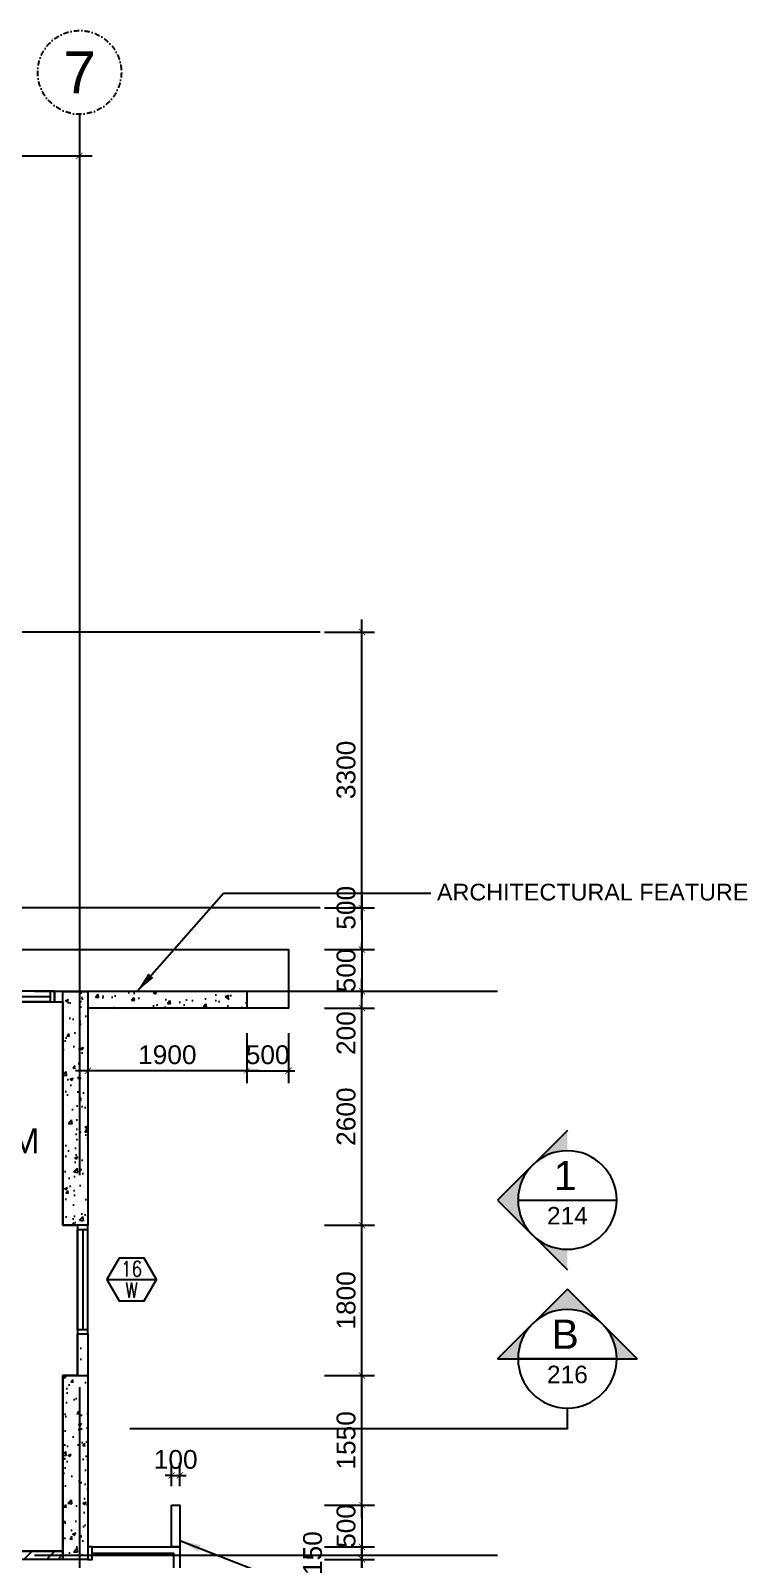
# Model space of a CAD drawing. Header units: millimetres. Extents: x 1500 to 71987, y 7230 to 49618.
# Drawn here: x 63415 to 71987, y 28650 to 46950 of the extents above; entities that cross this region are included whole.
import ezdxf
from ezdxf.enums import TextEntityAlignment as Align

# ---------------------------------------------------------------- set-up
doc = ezdxf.new("R2010")
doc.units = ezdxf.units.MM
doc.header["$MEASUREMENT"] = 0
doc.linetypes.add('CENTERX2', pattern=[101.60000000000001, 63.5, -12.7, 12.7, -12.7])
doc.linetypes.add('DASHDOT', pattern=[25.4, 12.7, -6.35, 0, -6.35])
doc.layers.get('0').update_dxf_attribs({"color": 8})
doc.layers.get('Defpoints').update_dxf_attribs({"color": 8})
for name, color, linetype in [('Architectural Features', 8, 'Continuous'), ('arrow', 8, 'Continuous'), ('DLN020__', 8, 'DASHDOT'), ('GBP Dim', 8, 'Continuous'), ('GBP Text 200', 8, 'Continuous'), ('GBP Text 250', 8, 'Continuous'), ('GBP_MARKS', 8, 'Continuous'), ('grid', 8, 'CENTERX2'), ('hatch', 8, 'Continuous'), ('RCP_text', 8, 'Continuous'), ('TEXT Ref', 8, 'Continuous'), ('WALL-NEW', 8, 'Continuous'), ('WALL-STRUCTURE', 8, 'Continuous'), ('WINDOW', 8, 'Continuous'), ('Window Mark', 8, 'Continuous'), ('zzz-room mix', 8, 'Continuous')]:
    doc.layers.add(name, color=color, linetype=linetype)
doc.styles.add('BH', font='arial.ttf')
doc.styles.add('ROMANS', font='romans.shx')
doc.styles.add('SWIS721LT450', font='swissl.ttf')
doc.dimstyles.new('200 GBP', dxfattribs={"dimscale": 1.5, "dimtxt": 150, "dimasz": 50, "dimexe": 100, "dimexo": 50, "dimgap": 50, "dimtad": 1, "dimdec": 0, "dimzin": 0, "dimdsep": 46, "dimtxsty": 'BH', "dimblk": 'ARCHTICK', "dimcen": 0.09, "dimdle": 100, "dimclrd": 9, "dimclre": 9, "dimclrt": 1, "dimadec": 0, "dimazin": 0, "dimtfac": 1, "dimtdec": 0, "dimtix": 1, "dimtmove": 2, "dimatfit": 3, "dimldrblk": 'ARCHTICK', "dimfxl": 300, "dimfxlon": 1, "dimtolj": 1, "dimtzin": 0, "dimarcsym": 0})
doc.dimstyles.get("Standard").update_dxf_attribs({"dimtxt": 0.18, "dimasz": 0.18, "dimexe": 0.18, "dimexo": 0.0625, "dimgap": 0.09, "dimtad": 0, "dimtih": 1, "dimtoh": 1, "dimdec": 4, "dimzin": 0, "dimdsep": 46, "dimtxsty": 'Standard', "dimcen": 0.09, "dimadec": 0, "dimazin": 0, "dimtfac": 1, "dimtdec": 4, "dimtofl": 0, "dimtmove": 0, "dimatfit": 3, "dimfxl": 1, "dimtolj": 1, "dimtzin": 0, "dimarcsym": 0})
pattern_1 = [(49.99999999999999, (-576161.2777115421, 762350.3022459402), (364.369337992008, -31.87817107780617), [38.1, -419.1]), (355, (-576161.2777115421, 762350.3022459402), (-70.48565195133398, 382.1132857643599), [30.48, -335.28]), (100.451, (-576130.9137115421, 762347.6457459402), (293.8850033319185, 350.2333756405837), [32.38, -356.18]), (46.18420000000001, (-576161.2777115421, 762451.9022459403), (542.1580817842598, -84.0846558654543), [57.15, -628.65]), (96.6356, (-576116.097911542, 762444.8952459401), (474.8084689324743, 494.8511117800984), [48.57, -534.27]), (351.1840000000001, (-576161.2777115421, 762451.9022459403), (474.8092116278679, 494.8502357211954), [45.72, -502.92]), (21, (-576110.477711542, 762426.5022459399), (303.2297596707666, -204.531037033525), [38.1, -419.1]), (326.0000000000001, (-576110.477711542, 762426.5022459399), (123.6040566952941, 368.3759322446385), [30.48, -335.28]), (71.4514, (-576085.2087115421, 762409.45804594), (426.8329815402489, 163.8457154321149), [32.38, -356.18]), (37.50000000000001, (-576161.2777115421, 762350.3022459402), (6.177206501183633, 169.1100777463062), [0, -331.216, 0, -340.36, 0, -336.55]), (7.499999999999999, (-576161.2777115421, 762350.3022459402), (133.6393250206115, 200.361149636239), [0, -194.056, 0, -323.596, 0, -128.27]), (327.5, (-576274.5617115421, 762350.3022459402), (271.1811903337428, -11.45748798534692), [0, -127, 0, -396.24, 0, -525.78]), (317.5, (-576325.3617115421, 762350.3022459402), (296.2583627720361, 50.85298206666603), [0, -165.1, 0, -263.144, 0, -373.38])]

# ---------------------------------------------------------------- blocks, each defined once
blk = doc.blocks.new('A$C65CE4B9A')
at = {"layer": 'DLN020__', "ltscale": 5}
blk.add_circle((-4999.999998724576, 11000.00000028425), 500, dxfattribs=at)
at = {"layer": 'grid', "ltscale": 200}
for p, q in [((-4999.999999736286, 10500.00000028425), (-5000.000001368586, -20449.99999957926)), ((-66500.00000127727, 4.07509167896225e-06), (0, 0)), ((-66500.00000190568, -6749.999995569146), (0, -6749.999999644231))]:
    blk.add_line(p, q, dxfattribs=at)
at = {"layer": 'DLN020__', "ltscale": 5, "insert": (-4999.999998724576, 11000.00000028425), "char_height": 500, "width": 746.1634643803918, "attachment_point": 5, "style": 'SWIS721LT450'}
blk.add_mtext('7', dxfattribs=at)
blk = doc.blocks.new('_ArchTick')
at = {"color": 0, "const_width": 0.1}
blk.add_lwpolyline([(0.5, 0.5), (-0.5, -0.5)], dxfattribs=at)
blk = doc.blocks.new('*D202')
at = {"layer": 'Defpoints', "color": 0, "transparency": 16777216}
for p in [(64599.99369582543, 28649.8092505934), (67378.03264688379, 28649.8092505934), (64613.81819413495, 27099.81770022358)]:
    blk.add_point(p, dxfattribs=at)
at = {"layer": 'GBP Dim', "color": 9, "lineweight": -2, "transparency": 16777216}
for p, q in [((67378.03264688379, 26949.81770022358), (67378.03264688379, 28799.8092505934)), ((66928.03264688379, 28649.8092505934), (67528.03264688379, 28649.8092505934)), ((66928.03264688379, 27099.81770022358), (67528.03264688379, 27099.81770022358))]:
    blk.add_line(p, q, dxfattribs=at)
at = {"layer": 'GBP Dim', "color": 9, "lineweight": -2, "transparency": 16777216, "xscale": 75, "yscale": 75, "zscale": 75}
for p, rotation in [((67378.03264688379, 28649.8092505934), 90), ((67378.03264688379, 27099.81770022358), 270)]:
    blk.add_blockref('_ArchTick', p, dxfattribs=dict(at, rotation=rotation))
at = {"layer": 'GBP Dim', "transparency": 16777216, "insert": (67188.15372464641, 27874.8134754085), "char_height": 225, "attachment_point": 5, "rotation": 90, "style": 'BH'}
blk.add_mtext('\\A1;1550', dxfattribs=at)
blk = doc.blocks.new('*D203')
at = {"layer": 'Defpoints', "color": 0, "transparency": 16777216}
for p in [(64599.99206114902, 30850.09654005058), (67378.03264688379, 30850.09654005058), (64599.9936958254, 29299.89848052103)]:
    blk.add_point(p, dxfattribs=at)
at = {"layer": 'GBP Dim', "color": 9, "lineweight": -2, "transparency": 16777216}
for p, q in [((67378.03264688379, 29149.89848052103), (67378.03264688379, 31000.09654005058)), ((66928.03264688379, 30850.09654005058), (67528.03264688379, 30850.09654005058)), ((66928.03264688379, 29299.89848052103), (67528.03264688379, 29299.89848052103))]:
    blk.add_line(p, q, dxfattribs=at)
at = {"layer": 'GBP Dim', "color": 9, "lineweight": -2, "transparency": 16777216, "xscale": 75, "yscale": 75, "zscale": 75}
for p, rotation in [((67378.03264688379, 30850.09654005058), 90), ((67378.03264688379, 29299.89848052103), 270)]:
    blk.add_blockref('_ArchTick', p, dxfattribs=dict(at, rotation=rotation))
at = {"layer": 'GBP Dim', "transparency": 16777216, "insert": (67188.15372464641, 30074.99751028581), "char_height": 225, "attachment_point": 5, "rotation": 90, "style": 'BH'}
blk.add_mtext('\\A1;1550', dxfattribs=at)
blk = doc.blocks.new('*D204')
at = {"layer": 'Defpoints', "color": 0, "transparency": 16777216}
for p in [(64599.99075291291, 32650.0959973936), (67378.03264688379, 32650.0959973936), (64599.99206114902, 30850.09654005058)]:
    blk.add_point(p, dxfattribs=at)
at = {"layer": 'GBP Dim', "color": 9, "lineweight": -2, "transparency": 16777216}
for p, q in [((67378.03264688379, 30700.09654005058), (67378.0326468838, 32800.0959973936)), ((66928.03264688379, 32650.0959973936), (67528.03264688379, 32650.0959973936)), ((66928.03264688379, 30850.09654005058), (67528.03264688379, 30850.09654005058))]:
    blk.add_line(p, q, dxfattribs=at)
at = {"layer": 'GBP Dim', "color": 9, "lineweight": -2, "transparency": 16777216, "xscale": 75, "yscale": 75, "zscale": 75}
for p, rotation in [((67378.03264688379, 32650.0959973936), 90), ((67378.03264688379, 30850.09654005058), 270)]:
    blk.add_blockref('_ArchTick', p, dxfattribs=dict(at, rotation=rotation))
at = {"layer": 'GBP Dim', "transparency": 16777216, "insert": (67188.15372464641, 31750.0962687221), "char_height": 225, "attachment_point": 5, "rotation": 90, "style": 'BH'}
blk.add_mtext('\\A1;1800', dxfattribs=at)
blk = doc.blocks.new('*D205')
at = {"layer": 'Defpoints', "color": 0, "transparency": 16777216}
for p in [(64600.00014636187, 35249.91326265014), (67378.0326468838, 35249.91326265014), (64599.99075291291, 32650.0959973936)]:
    blk.add_point(p, dxfattribs=at)
at = {"layer": 'GBP Dim', "color": 9, "lineweight": -2, "transparency": 16777216}
for p, q in [((67378.03264688379, 32500.0959973936), (67378.0326468838, 35399.91326265014)), ((66928.0326468838, 35249.91326265014), (67528.0326468838, 35249.91326265014)), ((66928.03264688379, 32650.0959973936), (67528.03264688379, 32650.0959973936))]:
    blk.add_line(p, q, dxfattribs=at)
at = {"layer": 'GBP Dim', "color": 9, "lineweight": -2, "transparency": 16777216, "xscale": 75, "yscale": 75, "zscale": 75}
for p, rotation in [((67378.0326468838, 35249.91326265014), 90), ((67378.03264688379, 32650.0959973936), 270)]:
    blk.add_blockref('_ArchTick', p, dxfattribs=dict(at, rotation=rotation))
at = {"layer": 'GBP Dim', "transparency": 16777216, "insert": (67188.15372464641, 33950.00463002187), "char_height": 225, "attachment_point": 5, "rotation": 90, "style": 'BH'}
blk.add_mtext('\\A1;2600', dxfattribs=at)
blk = doc.blocks.new('*D209')
at = {"layer": 'Defpoints', "color": 0, "transparency": 16777216}
for p in [(55000.00000287928, 45949.99999682477), (64000.00000287929, 45949.99999631313), (64000.00000287929, 45449.99999783433)]:
    blk.add_point(p, dxfattribs=at)
at = {"layer": 'GBP Dim', "color": 9, "lineweight": -2, "transparency": 16777216}
for p, q in [((55000.00000287928, 45874.99999682477), (55000.00000287928, 45299.99999783433)), ((64000.00000287929, 45874.99999631313), (64000.00000287929, 45299.99999783433)), ((54850.00000287928, 45449.99999783433), (64150.00000287929, 45449.99999783433))]:
    blk.add_line(p, q, dxfattribs=at)
at = {"layer": 'GBP Dim', "color": 9, "lineweight": -2, "transparency": 16777216, "xscale": 75, "yscale": 75, "zscale": 75, "rotation": 180}
blk.add_blockref('_ArchTick', (55000.00000287928, 45449.99999783433), dxfattribs=at)
at = {"layer": 'GBP Dim', "color": 9, "lineweight": -2, "transparency": 16777216, "xscale": 75, "yscale": 75, "zscale": 75}
blk.add_blockref('_ArchTick', (64000.00000287929, 45449.99999783433), dxfattribs=at)
at = {"layer": 'GBP Dim', "transparency": 16777216, "insert": (59500.00000287929, 45639.87892007171), "char_height": 225, "attachment_point": 5, "style": 'BH'}
blk.add_mtext('\\A1;9000', dxfattribs=at)
blk = doc.blocks.new('*D175')
at = {"layer": 'Defpoints', "color": 0, "transparency": 16777216}
for p in [(64099.98892158471, 35249.9128993795), (65999.98892152277, 35249.91427977383), (64099.98892158471, 34499.71541042614)]:
    blk.add_point(p, dxfattribs=at)
at = {"layer": 'GBP Dim', "color": 9, "lineweight": -2, "transparency": 16777216}
for p, q in [((64099.98892158471, 34949.71541042614), (64099.98892158471, 34349.71541042614)), ((65999.98892152277, 34949.71541042614), (65999.98892152277, 34349.71541042614)), ((66149.98892152277, 34499.71541042614), (63949.98892158471, 34499.71541042614))]:
    blk.add_line(p, q, dxfattribs=at)
at = {"layer": 'GBP Dim', "color": 9, "lineweight": -2, "transparency": 16777216, "xscale": 75, "yscale": 75, "zscale": 75, "rotation": 180}
blk.add_blockref('_ArchTick', (64099.98892158471, 34499.71541042614), dxfattribs=at)
at = {"layer": 'GBP Dim', "color": 9, "lineweight": -2, "transparency": 16777216, "xscale": 75, "yscale": 75, "zscale": 75}
blk.add_blockref('_ArchTick', (65999.98892152277, 34499.71541042614), dxfattribs=at)
at = {"layer": 'GBP Dim', "transparency": 16777216, "insert": (65049.98892155374, 34689.59433266352), "char_height": 225, "attachment_point": 5, "style": 'BH'}
blk.add_mtext('\\A1;1900', dxfattribs=at)
blk = doc.blocks.new('*D176')
at = {"layer": 'Defpoints', "color": 0, "transparency": 16777216}
for p in [(66782.95205760185, 35449.99761433469), (67378.0326468838, 35449.99761433469), (66782.95205760185, 35249.91326265014)]:
    blk.add_point(p, dxfattribs=at)
at = {"layer": 'GBP Dim', "color": 9, "lineweight": -2, "transparency": 16777216}
for p, q in [((67378.0326468838, 35099.91326265014), (67378.0326468838, 35599.99761433469)), ((66928.0326468838, 35449.99761433469), (67528.0326468838, 35449.99761433469)), ((66928.0326468838, 35249.91326265014), (67528.0326468838, 35249.91326265014))]:
    blk.add_line(p, q, dxfattribs=at)
at = {"layer": 'GBP Dim', "color": 9, "lineweight": -2, "transparency": 16777216, "xscale": 75, "yscale": 75, "zscale": 75}
for p, rotation in [((67378.0326468838, 35449.99761433469), 90), ((67378.0326468838, 35249.91326265014), 270)]:
    blk.add_blockref('_ArchTick', p, dxfattribs=dict(at, rotation=rotation))
at = {"layer": 'GBP Dim', "transparency": 16777216, "insert": (67188.15372464641, 34949.95543849235), "char_height": 225, "attachment_point": 5, "rotation": 90, "style": 'BH'}
blk.add_mtext('\\A1;200', dxfattribs=at)
blk = doc.blocks.new('*D147')
at = {"layer": 'Defpoints', "color": 0, "transparency": 16777216}
for p in [(66222.879475031, 29299.89848052103), (66222.879475031, 28799.90557949535), (67378.03264688379, 28799.90557949535)]:
    blk.add_point(p, dxfattribs=at)
at = {"layer": 'GBP Dim', "color": 9, "lineweight": -2, "transparency": 16777216}
for p, q in [((66928.03264688379, 29299.89848052103), (67528.03264688379, 29299.89848052103)), ((67378.03264688379, 29299.89848052103), (67378.03264688379, 29374.89848052103)), ((67378.03264688379, 29299.89848052103), (67378.03264688379, 28799.90557949535)), ((66928.03264688379, 28799.90557949535), (67528.03264688379, 28799.90557949535)), ((67378.03264688379, 28799.90557949535), (67378.03264688379, 28724.90557949535))]:
    blk.add_line(p, q, dxfattribs=at)
at = {"layer": 'GBP Dim', "color": 9, "lineweight": -2, "transparency": 16777216, "xscale": 75, "yscale": 75, "zscale": 75}
for p, rotation in [((67378.03264688379, 29299.89848052103), 270), ((67378.03264688379, 28799.90557949535), 90)]:
    blk.add_blockref('_ArchTick', p, dxfattribs=dict(at, rotation=rotation))
at = {"layer": 'GBP Dim', "transparency": 16777216, "insert": (67188.15372464641, 29049.9020300082), "char_height": 225, "attachment_point": 5, "rotation": 90, "style": 'BH'}
blk.add_mtext('\\A1;500', dxfattribs=at)
blk = doc.blocks.new('*D143')
at = {"layer": 'Defpoints', "color": 0, "transparency": 16777216}
for p in [(65200.00179348129, 29655.5730141591), (65100.00179732501, 29451.93888399599), (65200.00179348129, 29451.93888399599)]:
    blk.add_point(p, dxfattribs=at)
at = {"layer": 'GBP Dim', "color": 9, "lineweight": -2, "transparency": 16777216}
for p, q in [((65100.00179732501, 29655.5730141591), (65025.00179732501, 29655.5730141591)), ((65100.00179732501, 29526.93888399599), (65100.00179732501, 29805.5730141591)), ((65100.00179732501, 29655.5730141591), (65200.00179348129, 29655.5730141591)), ((65200.00179348129, 29526.93888399599), (65200.00179348129, 29805.5730141591)), ((65200.00179348129, 29655.5730141591), (65275.00179348129, 29655.5730141591))]:
    blk.add_line(p, q, dxfattribs=at)
at = {"layer": 'GBP Dim', "color": 9, "lineweight": -2, "transparency": 16777216, "xscale": 75, "yscale": 75, "zscale": 75}
blk.add_blockref('_ArchTick', (65100.00179732501, 29655.5730141591), dxfattribs=at)
at = {"layer": 'GBP Dim', "color": 9, "lineweight": -2, "transparency": 16777216, "xscale": 75, "yscale": 75, "zscale": 75, "rotation": 180}
blk.add_blockref('_ArchTick', (65200.00179348129, 29655.5730141591), dxfattribs=at)
at = {"layer": 'GBP Dim', "transparency": 16777216, "insert": (65150.00179540315, 29845.45193639649), "char_height": 225, "attachment_point": 5, "style": 'BH'}
blk.add_mtext('\\A1;100', dxfattribs=at)
blk = doc.blocks.new('*D142')
at = {"layer": 'Defpoints', "color": 0, "transparency": 16777216}
for p in [(55599.97405378199, 35949.83419616026), (55599.97405378199, 35450.18537724618), (67378.13138688444, 35450.18537724618)]:
    blk.add_point(p, dxfattribs=at)
at = {"layer": 'GBP Dim', "color": 9, "lineweight": -2, "transparency": 16777216}
for p, q in [((66928.13138688444, 35949.83419616026), (67528.13138688444, 35949.83419616026)), ((67378.13138688444, 35949.83419616026), (67378.13138688444, 36024.83419616026)), ((67378.13138688444, 35949.83419616026), (67378.13138688444, 35450.18537724618)), ((66928.13138688444, 35450.18537724618), (67528.13138688444, 35450.18537724618)), ((67378.13138688444, 35450.18537724618), (67378.13138688444, 35375.18537724618))]:
    blk.add_line(p, q, dxfattribs=at)
at = {"layer": 'GBP Dim', "color": 9, "lineweight": -2, "transparency": 16777216, "xscale": 75, "yscale": 75, "zscale": 75}
for p, rotation in [((67378.13138688444, 35949.83419616026), 270), ((67378.13138688444, 35450.18537724618), 90)]:
    blk.add_blockref('_ArchTick', p, dxfattribs=dict(at, rotation=rotation))
at = {"layer": 'GBP Dim', "transparency": 16777216, "insert": (67188.25246464706, 35700.00978670322), "char_height": 225, "attachment_point": 5, "rotation": 90, "style": 'BH'}
blk.add_mtext('\\A1;500', dxfattribs=at)
blk = doc.blocks.new('*D139')
at = {"layer": 'Defpoints', "color": 0, "transparency": 16777216}
for p in [(57044.0212380107, 39750.31358176626), (67378.13138688444, 39750.31358176626), (67378.17424176358, 36449.83419616031)]:
    blk.add_point(p, dxfattribs=at)
at = {"layer": 'GBP Dim', "color": 9, "lineweight": -2, "transparency": 16777216}
for p, q in [((67378.13138688444, 36299.83419616031), (67378.13138688444, 39900.31358176626)), ((66928.13138688444, 39750.31358176626), (67528.13138688444, 39750.31358176626)), ((67378.13138688444, 36449.83419616031), (67228.13138688444, 36449.83419616031))]:
    blk.add_line(p, q, dxfattribs=at)
at = {"layer": 'GBP Dim', "color": 9, "lineweight": -2, "transparency": 16777216, "xscale": 75, "yscale": 75, "zscale": 75}
for p, rotation in [((67378.13138688444, 39750.31358176626), 90), ((67378.13138688444, 36449.83419616031), 270)]:
    blk.add_blockref('_ArchTick', p, dxfattribs=dict(at, rotation=rotation))
at = {"layer": 'GBP Dim', "transparency": 16777216, "insert": (67188.17572522003, 38100.0738889633), "char_height": 225, "attachment_point": 5, "rotation": 90, "style": 'BH'}
blk.add_mtext('\\A1;3300', dxfattribs=at)
blk = doc.blocks.new('*D97')
at = {"layer": 'Defpoints', "color": 0, "transparency": 16777216}
for p in [(66731.39006394322, 28799.90557949535), (66731.39006394322, 28649.8092505934), (67377.98977860613, 28649.8092505934)]:
    blk.add_point(p, dxfattribs=at)
at = {"layer": 'GBP Dim', "color": 9, "lineweight": -2, "transparency": 16777216}
for p, q in [((67377.98977860613, 28949.90557949535), (67377.98977860613, 28499.8092505934)), ((66927.98977860613, 28799.90557949535), (67527.98977860613, 28799.90557949535)), ((66927.98977860613, 28649.8092505934), (67527.98977860613, 28649.8092505934))]:
    blk.add_line(p, q, dxfattribs=at)
at = {"layer": 'GBP Dim', "color": 9, "lineweight": -2, "transparency": 16777216, "xscale": 75, "yscale": 75, "zscale": 75}
for p, rotation in [((67377.98977860613, 28799.90557949535), 90), ((67377.98977860613, 28649.8092505934), 270)]:
    blk.add_blockref('_ArchTick', p, dxfattribs=dict(at, rotation=rotation))
at = {"layer": 'GBP Dim', "transparency": 16777216, "insert": (66788.11085636876, 28724.90557949535), "char_height": 225, "attachment_point": 5, "rotation": 90, "style": 'BH'}
blk.add_mtext('\\A1;150', dxfattribs=at)
blk = doc.blocks.new('*D88')
at = {"layer": 'Defpoints', "color": 0, "transparency": 16777216}
for p in [(55599.97405378199, 36449.83419616026), (55599.97405378199, 35950.18537724618), (67378.13138688444, 35950.18537724618)]:
    blk.add_point(p, dxfattribs=at)
at = {"layer": 'GBP Dim', "color": 9, "lineweight": -2, "transparency": 16777216}
for p, q in [((66928.13138688444, 36449.83419616026), (67528.13138688444, 36449.83419616026)), ((67378.13138688444, 36599.83419616026), (67378.13138688444, 35800.18537724618)), ((66928.13138688444, 35950.18537724618), (67528.13138688444, 35950.18537724618))]:
    blk.add_line(p, q, dxfattribs=at)
at = {"layer": 'GBP Dim', "color": 9, "lineweight": -2, "transparency": 16777216, "xscale": 75, "yscale": 75, "zscale": 75}
for p, rotation in [((67378.13138688444, 36449.83419616026), 90), ((67378.13138688444, 35950.18537724618), 270)]:
    blk.add_blockref('_ArchTick', p, dxfattribs=dict(at, rotation=rotation))
at = {"layer": 'GBP Dim', "transparency": 16777216, "insert": (67188.17572522003, 36450.00978670322), "char_height": 225, "attachment_point": 5, "rotation": 90, "style": 'BH'}
blk.add_mtext('\\A1;500', dxfattribs=at)
blk = doc.blocks.new('MISCWINDOWS')
blk.add_line((-4.04145188432733, 0), (4.04145188432733, 0))
blk.add_lwpolyline([(-2.020725942163722, 3.5), (-4.041451884327387, 0), (-2.020725942163722, -3.5), (2.020725942163722, -3.5), (4.04145188432733, 0), (2.020725942163722, 3.5)], close=True)
at = {"style": 'BH'}
for tag, p in [('MARK_NUMBER', (0, 1.75)), ('DWG_NUMBER', (0, -1.75))]:
    blk.add_attdef(tag, text='', height=2.5, dxfattribs=at).set_placement(p, align=Align.MIDDLE_CENTER)
blk = doc.blocks.new('*D245')
at = {"layer": 'Defpoints', "color": 0, "transparency": 16777216}
for p in [(65999.98892152277, 35249.91427977383), (66499.98892152277, 35249.9128993795), (66499.98892152277, 34499.71541042614)]:
    blk.add_point(p, dxfattribs=at)
at = {"layer": 'GBP Dim', "color": 9, "lineweight": -2, "transparency": 16777216}
for p, q in [((65999.98892152277, 34949.71541042614), (65999.98892152277, 34349.71541042614)), ((66499.98892152277, 34949.71541042614), (66499.98892152277, 34349.71541042614)), ((65999.98892152277, 34499.71541042614), (65924.98892152277, 34499.71541042614)), ((65999.98892152277, 34499.71541042614), (66499.98892152277, 34499.71541042614)), ((66499.98892152277, 34499.71541042614), (66574.98892152277, 34499.71541042614))]:
    blk.add_line(p, q, dxfattribs=at)
at = {"layer": 'GBP Dim', "color": 9, "lineweight": -2, "transparency": 16777216, "xscale": 75, "yscale": 75, "zscale": 75}
blk.add_blockref('_ArchTick', (65999.98892152277, 34499.71541042614), dxfattribs=at)
at = {"layer": 'GBP Dim', "color": 9, "lineweight": -2, "transparency": 16777216, "xscale": 75, "yscale": 75, "zscale": 75, "rotation": 180}
blk.add_blockref('_ArchTick', (66499.98892152277, 34499.71541042614), dxfattribs=at)
at = {"layer": 'GBP Dim', "transparency": 16777216, "insert": (66249.98892152277, 34689.59433266352), "char_height": 225, "attachment_point": 5, "style": 'BH'}
blk.add_mtext('\\A1;500', dxfattribs=at)

msp = doc.modelspace()

# ---------------------------------------------------------------- hatches: boundary and pattern name
at = {"layer": 'GBP_MARKS'}
h = msp.add_hatch(color=256, dxfattribs=at)
edge = h.paths.add_edge_path()
edge.add_arc((69834.19305339943, 32951.80277107703), 589.8635636727558, 450, 495.00000000001603, ccw=False)
edge.add_line((69834.19305339943, 33541.6663347499), (69834.19305339943, 33785.99582277238))
edge.add_line((69834.19305339943, 33785.99582277238), (69417.09652755152, 33368.8992969247))
edge = h.paths.add_edge_path()
edge.add_arc((69834.19305339943, 32951.80277107703), 589.8635636727558, 225.000000000008, 270, ccw=False)
edge.add_line((69417.09652755198, 32534.70624522935), (69834.19305339943, 32117.60971938167))
edge.add_line((69834.19305339943, 32117.60971938167), (69834.19305339943, 32361.93920740439))
edge = h.paths.add_edge_path()
edge.add_arc((69834.19305339943, 32951.80277107703), 589.8635636727558, 135.000000000016, 225.000000000008, ccw=False)
edge.add_line((69417.09652755152, 33368.8992969247), (69000.00000170407, 32951.80277107703))
edge.add_line((69000.00000170407, 32951.80277107703), (69417.09652755198, 32534.70624522958))
h = msp.add_hatch(color=256, dxfattribs=at)
edge = h.paths.add_edge_path(flags=16)
edge.add_line((69244.2667370332, 31052.1390102536), (70423.99386437848, 31052.13901025406))
edge.add_arc((69834.13030070538, 31052.1390102536), 589.8635636727558, 360, 540)
h.paths.add_polyline_path([(70668.32335240074, 31052.1390102536), (68999.93724901002, 31052.1390102536), (69834.13030070538, 31886.33206194942)])
at = {"layer": 'hatch'}
h = msp.add_hatch(dxfattribs=at)
h.set_pattern_fill('AR-CONC', color=256, scale=2, style=0)
h.set_pattern_definition(pattern_1)
edge = h.paths.add_edge_path()
edge.add_line((64099.98877621876, 35449.99725106498), (64099.99075298422, 32649.99725772394))
edge.add_line((64099.99075298422, 32649.99725772394), (63799.99075352904, 32649.99703976698))
edge.add_line((63799.99075352904, 32649.99703976698), (63799.98871943113, 35449.76894743368))
edge.add_line((63799.98871943113, 35449.76894743368), (64099.98871888607, 35449.76916539064))
h = msp.add_hatch(dxfattribs=at)
h.set_pattern_fill('AR-CONC', color=256, scale=60, style=0)
h.set_pattern_definition([(49.99999999999999, (323672.6430125851, -85897.08692742318), (430.3561095604521, -37.65128098955707), [45, -495]), (355, (323672.6430125851, -85897.08692742318), (-83.25080016780001, 451.3152802200071), [36, -396]), (100.4514, (323708.5060205851, -85900.22453142318), (347.1056290284129, 413.6637252365721), [38.244114, -420.6852672]), (46.18420000000001, (323672.6430125851, -85777.08692742318), (640.3446291753867, -99.31140859741085), [67.5, -742.5]), (96.6356, (323726.0050595851, -85785.36291162318), (560.797623329222, 584.470722540265), [57.3661728, -631.0278]), (351.1842, (323672.6430125851, -85777.08692742318), (560.7971670801763, 584.4711605551947), [54, -594]), (21, (323732.6430125851, -85807.08692742318), (358.144231271077, -241.5713343992033), [45, -495]), (326.0000000000001, (323732.6430125851, -85807.08692742318), (145.989199152949, 435.0900270281118), [36, -396]), (71.4514, (323762.4883523851, -85827.21789102317), (504.1335771488939, 193.5182980259714), [38.244114, -420.6852672]), (37.50000000000001, (323672.6430125851, -85897.08692742318), (7.295913190374401, 199.7363122987869), [0, -391.2, 0, -402, 0, -397.5]), (7.499999999999999, (323672.6430125851, -85897.08692742318), (157.8417224652892, 236.6470271294161), [0, -229.2, 0, -382.2, 0, -151.5]), (327.5, (323538.8430125851, -85897.08692742318), (320.2934617034455, -13.53292304062788), [0, -150, 0, -468, 0, -621]), (317.5, (323478.8430125851, -85897.08692742318), (349.9117016054317, 60.06298939939058), [0, -195, 0, -310.8, 0, -441])])
edge = h.paths.add_edge_path()
edge.add_line((64099.98877638447, 35449.76916539064), (64099.98877621876, 35449.99725106498))
edge.add_line((64099.98877621876, 35449.99725106498), (65999.98877615706, 35449.99863145826))
edge.add_line((65999.98877615706, 35449.99863145826), (65999.98892152277, 35249.91427977383))
edge.add_line((65999.98892152277, 35249.91427977383), (64099.98892158471, 35249.91289938055))
h = msp.add_hatch(dxfattribs=at)
h.set_pattern_fill('AR-CONC', color=256, scale=60, style=0)
h.set_pattern_definition([(49.99999999999999, (323672.6430125851, -85897.08692742302), (430.3561095604521, -37.65128098955707), [45, -495]), (355, (323672.6430125851, -85897.08692742302), (-83.25080016780001, 451.3152802200071), [36, -396]), (100.4514, (323708.5060205851, -85900.22453142307), (347.1056290284129, 413.6637252365721), [38.24411399999998, -420.6852671999998]), (46.18420000000001, (323672.6430125851, -85777.08692742302), (640.3446291753867, -99.31140859741085), [67.5, -742.5]), (96.6356, (323726.0050595851, -85785.36291162309), (560.797623329222, 584.470722540265), [57.3661728, -631.0278]), (351.1842, (323672.6430125851, -85777.08692742302), (560.7971670801763, 584.4711605551947), [54, -594]), (21, (323732.6430125851, -85807.08692742302), (358.144231271077, -241.5713343992033), [45, -495]), (326.0000000000001, (323732.6430125851, -85807.08692742302), (145.989199152949, 435.0900270281118), [36, -396]), (71.4514, (323762.4883523851, -85827.21789102303), (504.1335771488939, 193.5182980259714), [38.244114, -420.6852672]), (37.50000000000001, (323672.6430125851, -85897.08692742302), (7.295913190374401, 199.7363122987869), [0, -391.2, 0, -402, 0, -397.5]), (7.499999999999999, (323672.6430125851, -85897.08692742302), (157.8417224652892, 236.6470271294161), [0, -229.2, 0, -382.2, 0, -151.5]), (327.5, (323538.8430125851, -85897.08692742302), (320.2934617034455, -13.53292304062788), [0, -150, 0, -468, 0, -621]), (317.5, (323478.8430125851, -85897.08692742302), (349.9117016054317, 60.06298939939058), [0, -195, 0, -310.8, 0, -441])])
edge = h.paths.add_edge_path()
edge.add_line((63975.00000114182, 30850.09675800998), (63975.00000114182, 31349.84291758481))
edge.add_line((63975.00000114182, 31349.84291758481), (64099.99264225407, 31349.84291758481))
edge.add_line((64099.99264225407, 31349.84291758481), (64099.99264225407, 30850.09675800998))
edge.add_line((64099.99264225407, 30850.09675800998), (64098.98627915769, 30850.09675800998))
h = msp.add_hatch(dxfattribs=at)
h.set_pattern_fill('AR-CONC', color=256, scale=2, style=0)
h.set_pattern_definition(pattern_1)
edge = h.paths.add_edge_path()
edge.add_line((64098.98627915801, 30850.09675727889), (64099.98859102369, 30850.09675800707))
edge.add_line((64099.98859102369, 30850.09675800707), (64099.9936958972, 28650.00000937086))
edge.add_line((64099.9936958972, 28650.00000937086), (63799.99996544531, 28650.00000937086))
edge.add_line((63799.99996544531, 28650.00000937086), (63799.98859085908, 30850.09654005058))
edge.add_line((63799.98859085908, 30850.09654005058), (64099.98859102369, 30850.09675800707))
h = msp.add_hatch(dxfattribs=at)
h.set_pattern_fill('ANSI32', color=256, scale=30, style=0)
h.set_pattern_definition([(45, (63199.99210593666, 28649.9925494832), (-202.055762724056, 202.055762724056), []), (45, (63334.69600593651, 28649.9925494832), (-202.055762724056, 202.055762724056), [])])
h.paths.add_polyline_path([(63199.99210494271, 28749.99550574133), (63799.99367032156, 28749.98652346432), (63799.99357584797, 28649.99550541118), (63199.99210593666, 28649.99550541118)])
at = {"layer": 'RCP_text'}
h = msp.add_hatch(color=256, dxfattribs=at)
edge = h.paths.add_edge_path()
edge.add_arc((69834.19305339943, 32951.80277107703), 589.8635636727558, 450, 495.00000000001603, ccw=False)
edge.add_line((69834.19305339943, 33541.6663347499), (69834.19305339943, 33785.99582277238))
edge.add_line((69834.19305339943, 33785.99582277238), (69417.09652755152, 33368.8992969247))
edge = h.paths.add_edge_path()
edge.add_arc((69834.19305339943, 32951.80277107703), 589.8635636727558, 225.000000000008, 270, ccw=False)
edge.add_line((69417.09652755198, 32534.70624522935), (69834.19305339943, 32117.60971938167))
edge.add_line((69834.19305339943, 32117.60971938167), (69834.19305339943, 32361.93920740439))
edge = h.paths.add_edge_path()
edge.add_arc((69834.19305339943, 32951.80277107703), 589.8635636727558, 135.000000000016, 225.000000000008, ccw=False)
edge.add_line((69417.09652755152, 33368.8992969247), (69000.00000170407, 32951.80277107703))
edge.add_line((69000.00000170407, 32951.80277107703), (69417.09652755198, 32534.70624522958))
h = msp.add_hatch(color=256, dxfattribs=at)
edge = h.paths.add_edge_path()
edge.add_arc((69834.19305339942, 32951.80277107703), 589.8635636727558, 450, 495.00000000001603, ccw=False)
edge.add_line((69834.19305339942, 33541.6663347499), (69834.19305339942, 33785.99582277238))
edge.add_line((69834.19305339942, 33785.99582277238), (69417.0965275515, 33368.8992969247))
edge = h.paths.add_edge_path()
edge.add_arc((69834.19305339942, 32951.80277107703), 589.8635636727558, 225.000000000008, 270, ccw=False)
edge.add_line((69417.09652755197, 32534.70624522935), (69834.19305339942, 32117.60971938167))
edge.add_line((69834.19305339942, 32117.60971938167), (69834.19305339942, 32361.93920740439))
edge = h.paths.add_edge_path()
edge.add_arc((69834.19305339942, 32951.80277107703), 589.8635636727558, 135.000000000016, 225.000000000008, ccw=False)
edge.add_line((69417.0965275515, 33368.8992969247), (69000.00000170406, 32951.80277107703))
edge.add_line((69000.00000170406, 32951.80277107703), (69417.09652755197, 32534.70624522958))
h = msp.add_hatch(color=256, dxfattribs=at)
edge = h.paths.add_edge_path(flags=16)
edge.add_line((70423.99179280945, 31052.13901025045), (69244.26466546417, 31052.13901025092))
edge.add_arc((69834.12822913728, 31052.13901025045), 589.8635636727558, 0, 180, ccw=False)
h.paths.add_polyline_path([(68999.93517744192, 31052.13901025045), (70668.32128083264, 31052.13901025045), (69834.12822913728, 31886.33206194628)])
h = msp.add_hatch(color=256, dxfattribs=at)
edge = h.paths.add_edge_path(flags=16)
edge.add_line((69244.2667370332, 31052.1390102536), (70423.99386437848, 31052.13901025406))
edge.add_arc((69834.13030070538, 31052.1390102536), 589.8635636727558, 360, 540)
h.paths.add_polyline_path([(70668.32335240074, 31052.1390102536), (68999.93724901002, 31052.1390102536), (69834.13030070538, 31886.33206194942)])

# ---------------------------------------------------------------- linework, layer by layer
at = {"layer": 'Architectural Features', "ltscale": 50}
msp.add_lwpolyline([(58125.01413168266, 35450.09165675135), (58125.01413168266, 35950.09165675135), (66499.98892152277, 35950.09165675135), (66499.98892152277, 35249.91427977383), (65999.98892152277, 35249.91427977383)], dxfattribs=at)
at = {"layer": 'GBP_MARKS'}
for p, q in [((69834.19305339943, 33785.99582277238), (69000.00000170407, 32951.80277107703)), ((69000.00000170407, 32951.80277107703), (69834.19305339943, 32117.60971938167)), ((69244.32948972679, 32951.80277107703), (70424.05661707207, 32951.80277107679)), ((68999.93724901002, 31052.1390102536), (69834.13030070538, 31886.33206194942)), ((69834.13030070538, 31886.33206194942), (70668.32335240074, 31052.1390102536)), ((70423.99386437848, 31052.13901025406), (69244.2667370332, 31052.1390102536)), ((69834.16800976309, 30210.65987750655), (69834.1662355364, 30462.27544767584))]:
    msp.add_line(p, q, dxfattribs=at)
at = {"layer": 'GBP_MARKS', "ltscale": 50}
msp.add_line((69834.16804336142, 30212.04838895483), (64599.97462022983, 30212.04838895483), dxfattribs=at)
at = {"layer": 'GBP_MARKS'}
for centre, start, end in [((69834.19305339943, 32951.80277107703), 90, 270), ((69834.19305339943, 32951.80277107703), 270, 90), ((69834.13030070631, 31052.13901025406), 0, 180), ((69834.13030070631, 31052.13901025406), 180, 0)]:
    msp.add_arc(centre, 589.8635636727558, start, end, dxfattribs=at)
at = {"layer": 'RCP_text', "ltscale": 50}
for p, q in [((66878.13138770082, 39750.31358176626), (56543.874964131, 39750.31358176626)), ((66879.17424176358, 36448.83419616031), (55100.01690813372, 36448.83419616031))]:
    msp.add_line(p, q, dxfattribs=at)
at = {"layer": 'RCP_text'}
for p, q in [((69834.19305339943, 33785.99582277238), (69000.00000170407, 32951.80277107703)), ((69834.19305339942, 33785.99582277238), (69000.00000170406, 32951.80277107703)), ((69000.00000170407, 32951.80277107703), (69834.19305339943, 32117.60971938167)), ((69000.00000170406, 32951.80277107703), (69834.19305339942, 32117.60971938167)), ((69244.32948972679, 32951.80277107703), (70424.05661707207, 32951.80277107679)), ((69244.32948972678, 32951.80277107703), (70424.05661707206, 32951.80277107679)), ((69834.12822913728, 31886.33206194628), (68999.93517744192, 31052.13901025045)), ((68999.93724901002, 31052.1390102536), (69834.13030070538, 31886.33206194942)), ((70668.32128083264, 31052.13901025045), (69834.12822913728, 31886.33206194628)), ((69834.13030070538, 31886.33206194942), (70668.32335240074, 31052.1390102536)), ((68999.93517744192, 31052.13901025045), (70668.32128083264, 31052.13901025045)), ((70423.99179280945, 31052.13901025045), (69244.26466546417, 31052.13901024999)), ((70423.99386437848, 31052.13901025406), (69244.2667370332, 31052.1390102536))]:
    msp.add_line(p, q, dxfattribs=at)
for centre, start, end in [((69834.19305339943, 32951.80277107703), 90, 270), ((69834.19305339942, 32951.80277107703), 90, 270), ((69834.19305339943, 32951.80277107703), 270, 90), ((69834.19305339942, 32951.80277107703), 270, 90), ((69834.12822913728, 31052.13901025045), 0, 180), ((69834.13030070631, 31052.13901025406), 0, 180), ((69834.12822913728, 31052.13901025045), 180, 0), ((69834.13030769354, 31052.13901025453), 180, 0)]:
    msp.add_arc(centre, 589.8635636727558, start, end, dxfattribs=at)
at = {"layer": 'WALL-NEW'}
for points in [[(63700.00009755903, 35324.99999602885), (63799.98871943113, 35324.99999602885), (63799.98871943113, 35449.76894743368), (63700.00009755903, 35449.76894743368)], [(65099.99368402507, 29299.89848052103), (65199.99368018136, 29299.89848052103), (65199.99368018136, 28799.9012355781), (65099.99368402507, 28799.9012355781)], [(63199.99210494271, 28749.99550574133), (63799.99367032156, 28749.98652346432), (63799.99357584797, 28649.99550541118), (63199.99210593666, 28649.99550541118)]]:
    msp.add_lwpolyline(points, close=True, dxfattribs=at)
for points in [[(64099.98877638447, 35449.76916539064), (64099.98877621876, 35449.99725106498), (65999.98877615706, 35449.99863145826), (65999.98892152277, 35249.91427977383), (64099.98892158471, 35249.91289938055)], [(63975.00000114182, 30850.09675800998), (63975.00000114182, 31349.84291758481), (64099.99264225407, 31349.84291758481), (64099.99264225407, 30850.09675800998), (64098.98627915769, 30850.09675800998)], [(63799.99367032156, 28749.98652346432), (63799.99357584797, 28649.99550541118)]]:
    msp.add_lwpolyline(points, dxfattribs=at)
at = {"layer": 'WALL-STRUCTURE'}
for points in [[(64099.98877621876, 35449.99725106498), (64099.99075298422, 32649.99725772394), (63799.99075352904, 32649.99703976698), (63799.98871943113, 35449.76894743368), (64099.98871888607, 35449.76916539064)], [(64098.98627915801, 30850.09675727889), (64099.98859102369, 30850.09675800707), (64099.9936958972, 28650.00000937086), (63799.99996544531, 28650.00000937086), (63799.98859085908, 30850.09654005058), (64099.98859102369, 30850.09675800707)]]:
    msp.add_lwpolyline(points, dxfattribs=at)
at = {"layer": 'WINDOW'}
for points in [[(63650.0000522365, 35449.99999632408), (61274.99998349092, 35449.99935520651)], [(63650.0000522365, 35325.00013560581), (61274.99998349092, 35324.99985645188)], [(63975.00000114474, 31399.84291758481), (63975.00000119224, 32599.99659326253)], [(64037.49057200275, 32599.99659326253), (64037.50018212388, 31399.84291758481)], [(64099.99206122119, 31399.84291758481), (64099.99128440852, 32599.99659326253)], [(64149.99375321521, 28799.8964344526), (65199.99368018136, 28799.9060367036), (65199.99361484, 26949.91658803057), (64149.98910542057, 26949.91635999204)], [(64149.99443909033, 28724.89643445574), (65124.99367753235, 28724.90535082532), (65124.99361748899, 27024.91657174217), (64149.98908913217, 27024.91635999204)]]:
    msp.add_lwpolyline(points, dxfattribs=at)
at = {"layer": 'WINDOW', "elevation": 0.0003314221307048745}
msp.add_lwpolyline([(61275.00001409349, 35387.50503453252), (63650.00008283907, 35387.50503438654)], dxfattribs=at)
at = {"layer": 'WINDOW'}
for points in [[(63650.0000522365, 35449.99999632408), (63650.00014288156, 35324.99999602885), (63700.00014288156, 35324.99999602885), (63700.0000522365, 35449.99999632408)], [(63974.99039102081, 32599.99659326253), (64099.99075298468, 32599.99659326253), (64099.99075298468, 32649.99659326253), (63974.99039102081, 32649.99659326253)], [(63974.99169925731, 31349.84291758481), (64099.99206122119, 31349.84291758481), (64099.99206122119, 31399.84291758481), (63974.99169925731, 31399.84291758481)], [(64099.9936958972, 28799.90560701232), (64099.99362975153, 28649.95998360883), (64149.99382518386, 28649.8092505934), (64149.9936958972, 28799.90560701232)]]:
    msp.add_lwpolyline(points, close=True, dxfattribs=at)
at = {"layer": 'zzz-room mix'}
msp.add_lwpolyline([(58124.98884855691, 35324.9921895488), (63799.98871943113, 35324.9921895488), (63799.99075352904, 32649.99703976698), (63974.99039102081, 32649.99716690828), (63974.99169868746, 30850.09666719412), (63799.9885908631, 30850.09576242112), (63799.95715134026, 28749.98652401103), (62200.02863104956, 28749.99550579814)], dxfattribs=at)

# ---------------------------------------------------------------- block references
at = {"layer": 'TEXT Ref'}
msp.add_blockref('A$C65CE4B9A', (69000.00000163246, 35449.99999602884), dxfattribs=at)
at = {"layer": 'Window Mark'}
ref = msp.add_blockref('MISCWINDOWS', (64623.05349973211, 32000.01849509333), dxfattribs=dict(at, xscale=73.25, yscale=73.25, zscale=73.25))
ref.add_attrib('MARK_NUMBER', '16', dxfattribs={"layer": '0', "height": 183.125, "style": 'ROMANS', "width": 0.8}).set_placement((64623.05349973211, 32128.20599509333), align=Align.MIDDLE_CENTER)
ref.add_attrib('DWG_NUMBER', 'W', dxfattribs={"layer": '0', "height": 183.125, "style": 'ROMANS', "width": 0.8}).set_placement((64623.05349973211, 31871.83099509333), align=Align.MIDDLE_CENTER)

# ---------------------------------------------------------------- texts
at = {"layer": 'GBP Text 200', "style": 'BH'}
msp.add_text('ARCHITECTURAL FEATURE', height=200, dxfattribs=at).set_placement((68274.30095674445, 36537.79705386655))
at = {"layer": 'GBP Text 250', "style": 'BH'}
msp.add_text('BEDROOM', height=300, dxfattribs=at).set_placement((62440.84036623023, 33511.28901699092), align=Align.CENTER)
at = {"layer": 'GBP_MARKS', "width": 888.0040119551122, "attachment_point": 2, "style": 'BH'}
for s, insert, char_height in [('1', (69808.27250929478, 33420.27347680903), 350), ('\\P{\\H0.84x;214}', (69834.94501323164, 33285.60841374495), 250), ('B', (69808.2097566012, 31520.60971598583), 350), ('\\P{\\H0.84x;216}', (69834.88226053759, 31385.94465292152), 250)]:
    msp.add_mtext(s, dxfattribs=dict(at, insert=insert, char_height=char_height))

# ---------------------------------------------------------------- dimensions: what is measured, and where the dimension line sits
at = {"layer": 'GBP Dim'}
for base, p1, p2, override, picture, middle in [((64000.00000287929, 45449.99999783433), (55000.00000287928, 45949.99999682477), (64000.00000287929, 45949.99999631313), {"dimclrt": 256, "dimfxl": 300, "dimfxlon": 1}, '*D209', (59500.00000287929, 45639.87892007171)), ((64099.98892158471, 34499.71541042614), (65999.98892152277, 35249.91427977383), (64099.98892158471, 35249.9128993795), {"dimclrt": 256}, '*D175', (65049.98892155374, 34689.59433266352)), ((65200.00179348129, 29655.5730141591), (65100.00179732501, 29451.93888399599), (65200.00179348129, 29451.93888399599), {"dimclrt": 256}, '*D143', (65150.00179540315, 29845.45193639649))]:
    dim = msp.add_linear_dim(base=base, p1=p1, p2=p2, dimstyle='200 GBP', override=override, dxfattribs=at)
    dim.commit()
    dim.dimension.update_dxf_attribs({"geometry": picture, "text_midpoint": middle})
for base, p1, p2, angle, override, picture, middle in [((67378.13138688444, 39750.31358176626), (67378.17424176358, 36449.83419616031), (57044.0212380107, 39750.31358176626), 90, {"dimclrt": 256}, '*D139', (67188.17572522003, 38100.0738889633)), ((67378.13138688444, 35450.18537724618), (55599.97405378199, 35949.83419616026), (55599.97405378199, 35450.18537724618), 90, {"dimclrt": 256}, '*D142', (67188.25246464706, 35700.00978670322)), ((67378.0326468838, 35249.91326265014), (64599.99075291291, 32650.0959973936), (64600.00014636187, 35249.91326265014), 90, {"dimclrt": 256, "dimfxl": 300, "dimfxlon": 1}, '*D205', (67188.15372464641, 33950.00463002187)), ((66499.98892152277, 34499.71541042614), (65999.98892152277, 35249.91427977383), (66499.98892152277, 35249.9128993795), 180, {"dimclrt": 256}, '*D245', (66249.98892152277, 34689.59433266352)), ((67378.03264688379, 32650.0959973936), (64599.99206114902, 30850.09654005058), (64599.99075291291, 32650.0959973936), 90, {"dimclrt": 256, "dimfxl": 300, "dimfxlon": 1}, '*D204', (67188.15372464641, 31750.0962687221)), ((67378.03264688379, 28799.90557949535), (66222.879475031, 29299.89848052103), (66222.879475031, 28799.90557949535), 90, {"dimclrt": 256}, '*D147', (67188.15372464641, 29049.9020300082)), ((67378.03264688379, 28649.8092505934), (64613.81819413495, 27099.81770022358), (64599.99369582543, 28649.8092505934), 90, {"dimclrt": 256}, '*D202', (67188.15372464641, 27874.8134754085))]:
    dim = msp.add_linear_dim(base=base, p1=p1, p2=p2, angle=angle, dimstyle='200 GBP', override=override, dxfattribs=at)
    dim.commit()
    dim.dimension.update_dxf_attribs({"geometry": picture, "text_midpoint": middle})
for base, p1, p2, override, picture, middle in [((67378.13138688444, 35950.18537724618), (55599.97405378199, 36449.83419616026), (55599.97405378199, 35950.18537724618), {"dimclrt": 256}, '*D88', (67188.17572522003, 36450.00978670322)), ((67378.0326468838, 35449.99761433469), (66782.95205760185, 35249.91326265014), (66782.95205760185, 35449.99761433469), {"dimclrt": 256}, '*D176', (67188.15372464641, 34949.95543849235)), ((67378.03264688379, 30850.09654005058), (64599.9936958254, 29299.89848052103), (64599.99206114902, 30850.09654005058), {"dimclrt": 256, "dimfxl": 300, "dimfxlon": 1}, '*D203', (67188.15372464641, 30074.99751028581)), ((67377.98977860613, 28649.8092505934), (66731.39006394322, 28799.90557949535), (66731.39006394322, 28649.8092505934), {"dimclrt": 256}, '*D97', (66788.11085636876, 28724.90557949535))]:
    dim = msp.add_linear_dim(base=base, p1=p1, p2=p2, angle=90, dimstyle='200 GBP', override=override, dxfattribs=at)
    dim.commit()
    dim.dimension.update_dxf_attribs({"geometry": picture, "text_midpoint": middle, "dimtype": 160})

# ---------------------------------------------------------------- leaders
at = {"layer": 'arrow'}
for points in [[(64687.71153106354, 35449.99999729788), (65723.10865027457, 36625.34363315254), (68201.41674829312, 36625.34363315254)], [(65199.99368018136, 28874.99869082496), (66728.03264688379, 28278.56724433799), (68201.4067489486, 28278.56724433799)]]:
    msp.add_leader(points, dimstyle='Standard', override={"dimscale": 2, "dimtxt": 200, "dimasz": 125, "dimexe": 166.67, "dimexo": 100, "dimgap": 100, "dimtih": 0, "dimtoh": 0, "dimdec": 0, "dimrnd": 5.000999999999999, "dimtxsty": 'BH', "dimdle": 166.66666666666, "dimclrd": 9, "dimclre": 9, "dimclrt": 1, "dimtdec": 0, "dimtix": 1, "dimtofl": 1, "dimtmove": 2, "dimfxl": 50}, dxfattribs=at)

doc.saveas('drawing.dxf')
